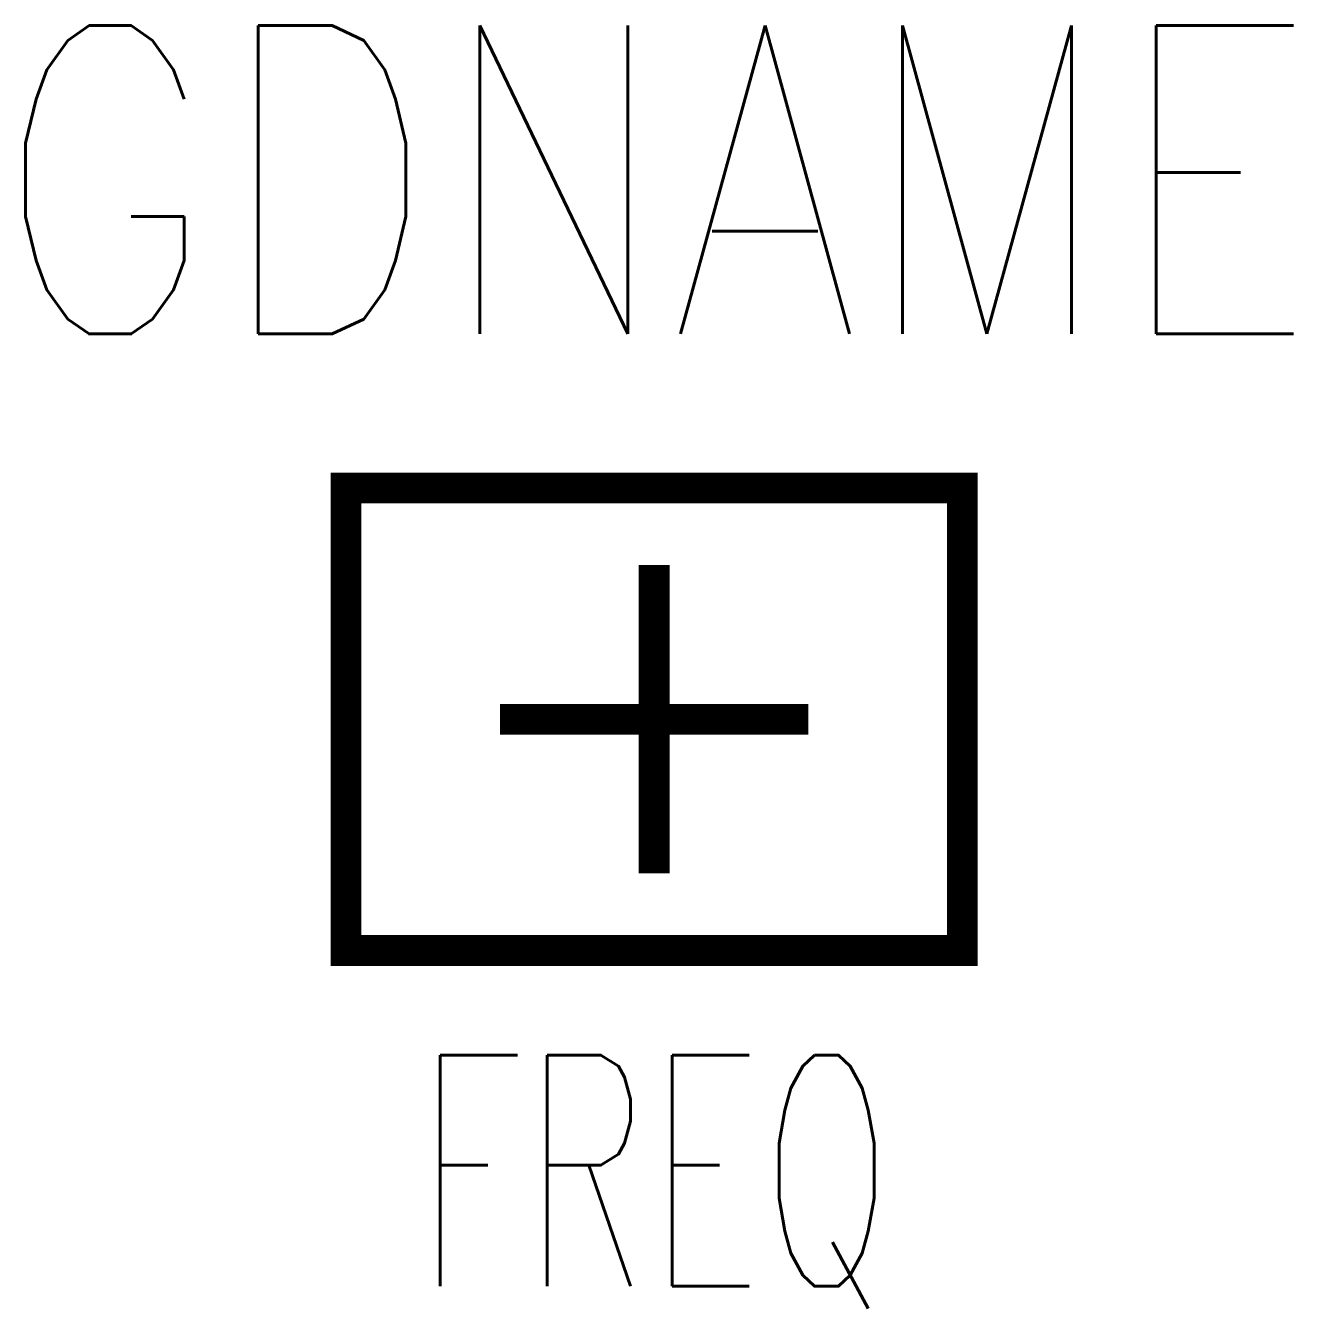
# Model space of a CAD drawing. Header units: inches. Extents: x -4.08 to 4.15, y -3.82 to 4.5.
import ezdxf
from ezdxf.enums import TextEntityAlignment as Align

# ---------------------------------------------------------------- set-up
doc = ezdxf.new("R2010")
doc.units = ezdxf.units.IN
doc.header["$MEASUREMENT"] = 0
doc.linetypes.add('DASHED', pattern=[0.75, 0.5, -0.25])
doc.styles.get("Standard").update_dxf_attribs({"font": 'txt.shx'})

msp = doc.modelspace()

# ---------------------------------------------------------------- linework, layer by layer
at = {"linetype": 'DASHED', "ltscale": 2, "const_width": 0.2}
msp.add_lwpolyline([(-2, 1.5), (-2, -1.5), (2, -1.5), (2, 1.5), (-2, 1.5)], dxfattribs=at)
at = {"const_width": 0.2}
for points in [[(0, 1), (0, -1)], [(-1, 0), (1, 0)]]:
    msp.add_lwpolyline(points, dxfattribs=at)

# ---------------------------------------------------------------- texts
for tag, text, height, width, p in [('GDNAME', 'ABCG', 2, 0.8, (0, 3.5)), ('FREQ', 'XXXX-X', 1.5, 0.6, (0, -3))]:
    msp.add_attdef(tag, text=text, height=height, dxfattribs=dict(width=width)).set_placement(p, align=Align.MIDDLE)

doc.saveas('drawing.dxf')
